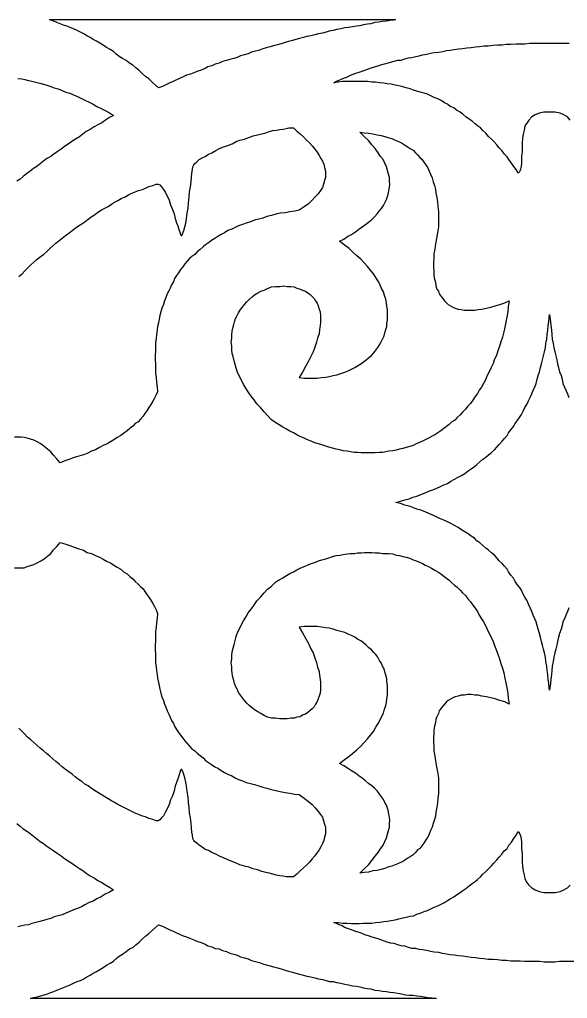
# Model space of a CAD drawing. Extents: x -372 to 372, y -358 to 358.
# Drawn here: x 124.2 to 163, y -146.8 to -77.5 of the extents above; entities that cross this region are included whole.
import ezdxf

# ---------------------------------------------------------------- set-up
doc = ezdxf.new("R2010")
doc.units = 0
doc.layers.add('LAYER_1', color=18, linetype='CONTINUOUS')

msp = doc.modelspace()

# ---------------------------------------------------------------- linework, layer by layer
at = {"layer": 'LAYER_1'}
for points in [[(150.695, -77.538), (150.42, -77.575), (150.18, -77.613), (149.905, -77.65), (149.63, -77.687), (149.356, -77.724), (149.081, -77.799), (148.841, -77.836), (148.566, -77.873), (148.292, -77.948), (148.051, -77.985), (147.777, -78.022), (147.502, -78.06), (147.228, -78.097), (146.953, -78.171), (146.678, -78.209), (146.404, -78.283), (146.129, -78.321), (145.923, -78.395), (145.649, -78.47), (145.374, -78.507), (145.099, -78.581), (144.825, -78.656), (144.55, -78.693), (144.31, -78.768), (144.035, -78.842), (143.761, -78.917), (143.52, -78.991), (143.246, -79.066), (143.005, -79.14), (142.731, -79.215), (142.456, -79.289), (142.181, -79.364), (141.941, -79.438), (141.667, -79.513), (141.426, -79.587), (141.186, -79.662), (140.911, -79.737), (140.637, -79.811), (140.396, -79.923), (140.122, -79.997), (139.847, -80.072), (139.607, -80.184), (139.367, -80.258), (139.092, -80.333), (138.852, -80.407), (138.577, -80.482), (138.337, -80.594), (138.062, -80.668), (137.822, -80.78), (137.547, -80.854), (137.341, -80.966), (137.067, -81.078), (136.826, -81.153), (136.552, -81.264), (136.312, -81.376), (136.037, -81.451), (135.797, -81.562), (135.522, -81.674), (135.282, -81.786), (135.076, -81.898), (134.801, -82.01), (134.561, -82.121), (134.321, -82.233), (134.046, -82.345), (133.806, -82.121), (133.6, -81.935), (133.359, -81.711), (133.119, -81.525), (132.913, -81.339), (132.673, -81.115), (132.433, -80.929), (132.227, -80.743), (131.986, -80.594), (131.746, -80.407), (131.506, -80.258), (131.265, -80.109), (131.025, -79.923), (130.854, -79.774), (130.613, -79.625), (130.373, -79.476), (130.133, -79.327), (129.892, -79.178), (129.652, -79.029), (129.412, -78.917), (129.206, -78.768), (128.966, -78.656), (128.76, -78.507), (128.519, -78.395), (128.279, -78.283), (128.039, -78.171), (127.798, -78.06), (127.558, -77.985), (127.318, -77.911), (127.078, -77.799), (126.837, -77.724), (126.631, -77.613), (126.425, -77.538), (126.325, -77.507), (150.809, -77.507)], [(148.601, -85.512), (148.91, -85.55), (149.219, -85.587), (149.527, -85.661), (149.802, -85.699), (150.077, -85.773), (150.283, -85.848), (150.557, -85.922), (150.798, -86.034), (151.038, -86.146), (151.244, -86.22), (151.45, -86.369), (151.656, -86.481), (151.862, -86.63), (152.068, -86.742), (152.239, -86.928), (152.377, -87.077), (152.548, -87.264), (152.686, -87.375), (152.823, -87.599), (152.96, -87.785), (153.098, -88.009), (153.2, -88.233), (153.303, -88.456), (153.406, -88.717), (153.475, -88.978), (153.578, -89.239), (153.647, -89.537), (153.681, -89.798), (153.75, -90.096), (153.784, -90.394), (153.818, -90.729), (153.853, -91.102), (153.853, -91.474), (153.853, -91.847), (153.853, -92.182), (153.784, -92.592), (153.715, -93.002), (153.647, -93.375), (153.612, -93.747), (153.544, -94.083), (153.544, -94.381), (153.509, -94.716), (153.509, -95.014), (153.544, -95.312), (153.544, -95.611), (153.578, -95.871), (153.647, -96.095), (153.681, -96.356), (153.75, -96.579), (153.853, -96.728), (153.921, -96.915), (154.059, -97.101), (154.162, -97.25), (154.299, -97.399), (154.436, -97.548), (154.539, -97.66), (154.711, -97.772), (154.883, -97.846), (155.054, -97.921), (155.26, -97.995), (155.466, -98.033), (155.706, -98.07), (156.427, -98.07), (156.668, -98.033), (156.942, -97.995), (157.251, -97.921), (157.56, -97.846), (157.869, -97.772), (158.212, -97.66), (158.556, -97.548), (158.864, -97.399), (158.796, -97.809), (158.761, -98.182), (158.693, -98.554), (158.624, -98.927), (158.556, -99.262), (158.487, -99.598), (158.384, -99.97), (158.281, -100.306), (158.178, -100.641), (158.075, -100.939), (157.972, -101.275), (157.835, -101.535), (157.732, -101.834), (157.594, -102.132), (157.457, -102.43), (157.32, -102.691), (157.182, -102.989), (157.045, -103.25), (156.908, -103.51), (156.736, -103.734), (156.633, -103.958), (156.462, -104.181), (156.29, -104.442), (156.118, -104.666), (155.947, -104.852), (155.775, -105.075), (155.569, -105.299), (155.397, -105.485), (155.191, -105.672), (155.02, -105.858), (154.814, -105.97), (154.608, -106.156), (154.436, -106.305), (154.23, -106.454), (154.024, -106.603), (153.818, -106.752), (153.612, -106.901), (153.372, -107.013), (153.166, -107.125), (152.926, -107.237), (152.72, -107.348), (152.48, -107.46), (152.274, -107.535), (152.068, -107.647), (151.827, -107.721), (151.587, -107.796), (151.347, -107.87), (151.107, -107.907), (150.866, -107.982), (150.626, -108.019), (150.351, -108.056), (150.145, -108.094), (149.905, -108.131), (149.665, -108.131), (149.39, -108.168), (148.395, -108.168), (148.12, -108.131), (147.914, -108.131), (147.639, -108.094), (147.399, -108.056), (147.125, -108.019), (146.884, -107.945), (146.61, -107.907), (146.369, -107.833), (146.095, -107.758), (145.889, -107.684), (145.614, -107.609), (145.374, -107.535), (145.099, -107.46), (144.859, -107.348), (144.584, -107.237), (144.344, -107.125), (144.069, -107.013), (143.829, -106.901), (143.589, -106.752), (143.349, -106.64), (143.108, -106.491), (142.834, -106.342), (142.593, -106.193), (142.353, -106.044), (142.044, -105.821), (141.77, -105.523), (141.529, -105.262), (141.255, -104.964), (141.014, -104.703), (140.808, -104.405), (140.602, -104.144), (140.396, -103.846), (140.225, -103.585), (140.053, -103.324), (139.916, -103.026), (139.779, -102.765), (139.641, -102.467), (139.538, -102.169), (139.47, -101.908), (139.401, -101.647), (139.332, -101.349), (139.264, -101.126), (139.229, -100.865), (139.229, -100.604), (139.195, -100.343), (139.229, -100.082), (139.229, -99.821), (139.264, -99.56), (139.298, -99.337), (139.367, -99.076), (139.435, -98.89), (139.504, -98.666), (139.607, -98.443), (139.71, -98.256), (139.847, -98.033), (139.985, -97.846), (140.122, -97.66), (140.294, -97.474), (140.465, -97.325), (140.671, -97.138), (140.843, -96.989), (141.083, -96.84), (141.289, -96.728), (141.529, -96.654), (141.77, -96.542), (142.044, -96.43), (142.319, -96.393), (142.628, -96.393), (142.902, -96.356), (143.143, -96.393), (143.417, -96.393), (143.658, -96.43), (143.829, -96.505), (144.069, -96.579), (144.241, -96.654), (144.447, -96.728), (144.619, -96.84), (144.79, -96.952), (144.928, -97.101), (145.065, -97.25), (145.168, -97.399), (145.271, -97.586), (145.34, -97.772), (145.408, -97.995), (145.477, -98.182), (145.511, -98.443), (145.511, -98.666), (145.511, -98.927), (145.477, -99.151), (145.443, -99.449), (145.408, -99.747), (145.305, -100.045), (145.237, -100.343), (145.099, -100.678), (144.996, -101.014), (144.825, -101.349), (144.653, -101.684), (144.447, -102.057), (144.241, -102.467), (144.001, -102.84), (144.344, -102.877), (145.271, -102.877), (145.58, -102.84), (145.889, -102.802), (146.129, -102.765), (146.404, -102.691), (146.678, -102.653), (146.953, -102.542), (147.228, -102.467), (147.468, -102.355), (147.708, -102.243), (147.948, -102.132), (148.12, -102.02), (148.36, -101.871), (148.566, -101.722), (148.738, -101.573), (148.944, -101.424), (149.116, -101.275), (149.287, -101.088), (149.425, -100.902), (149.562, -100.716), (149.699, -100.529), (149.802, -100.306), (149.905, -100.119), (150.008, -99.896), (150.077, -99.672), (150.145, -99.449), (150.214, -99.225), (150.214, -99.002), (150.248, -98.778), (150.248, -98.554), (150.248, -98.294), (150.248, -98.033), (150.214, -97.809), (150.18, -97.548), (150.145, -97.287), (150.042, -97.027), (149.974, -96.766), (149.836, -96.542), (149.733, -96.281), (149.596, -96.02), (149.425, -95.76), (149.253, -95.499), (149.047, -95.238), (148.841, -94.977), (148.601, -94.716), (148.36, -94.455), (148.086, -94.232), (147.811, -93.971), (147.537, -93.71), (147.193, -93.449), (146.85, -93.188), (147.159, -93.039), (147.434, -92.853), (147.708, -92.704), (147.983, -92.518), (148.223, -92.331), (148.463, -92.182), (148.704, -91.996), (148.91, -91.847), (149.15, -91.661), (149.322, -91.474), (149.527, -91.251), (149.665, -91.064), (149.836, -90.878), (149.974, -90.655), (150.077, -90.468), (150.18, -90.245), (150.248, -90.021), (150.317, -89.798), (150.351, -89.611), (150.386, -89.388), (150.42, -89.164), (150.386, -88.941), (150.386, -88.68), (150.317, -88.456), (150.248, -88.195), (150.18, -87.934), (150.077, -87.674), (149.939, -87.413), (149.768, -87.189), (149.596, -86.928), (149.39, -86.63), (149.15, -86.369), (148.91, -86.071), (148.601, -85.773), (148.292, -85.475)], [(149.39, -115.248), (149.665, -115.248), (149.905, -115.285), (150.351, -115.285), (150.626, -115.323), (150.866, -115.397), (151.107, -115.435), (151.347, -115.509), (151.587, -115.546), (151.827, -115.621), (152.068, -115.733), (152.274, -115.807), (152.48, -115.882), (152.72, -115.993), (152.926, -116.105), (153.166, -116.217), (153.372, -116.329), (153.612, -116.478), (153.818, -116.59), (154.024, -116.739), (154.23, -116.888), (154.436, -117.037), (154.608, -117.186), (154.814, -117.372), (155.02, -117.559), (155.191, -117.67), (155.397, -117.894), (155.569, -118.08), (155.775, -118.267), (155.947, -118.49), (156.118, -118.714), (156.29, -118.937), (156.462, -119.161), (156.633, -119.384), (156.736, -119.645), (156.908, -119.906), (157.045, -120.13), (157.182, -120.391), (157.32, -120.651), (157.457, -120.949), (157.594, -121.21), (157.732, -121.508), (157.835, -121.807), (157.972, -122.142), (158.075, -122.403), (158.178, -122.738), (158.281, -123.073), (158.384, -123.409), (158.487, -123.744), (158.556, -124.117), (158.624, -124.452), (158.693, -124.788), (158.761, -125.16), (158.796, -125.533), (158.864, -125.943), (158.556, -125.794), (158.212, -125.682), (157.869, -125.57), (157.56, -125.496), (157.251, -125.421), (156.942, -125.384), (156.668, -125.309), (156.427, -125.309), (156.187, -125.272), (155.947, -125.272), (155.706, -125.309), (155.466, -125.309), (155.26, -125.384), (155.054, -125.421), (154.883, -125.496), (154.711, -125.607), (154.539, -125.682), (154.436, -125.794), (154.299, -125.943), (154.162, -126.092), (154.059, -126.241), (153.921, -126.427), (153.853, -126.613), (153.75, -126.837), (153.681, -127.023), (153.647, -127.247), (153.578, -127.508), (153.544, -127.769), (153.544, -128.029), (153.509, -128.328), (153.509, -128.626), (153.544, -128.961), (153.544, -129.259), (153.612, -129.632), (153.647, -129.967), (153.715, -130.377), (153.784, -130.75), (153.853, -131.16), (153.853, -131.569), (153.853, -131.905), (153.853, -132.277), (153.818, -132.613), (153.784, -132.948), (153.75, -133.246), (153.681, -133.582), (153.647, -133.88), (153.578, -134.103), (153.475, -134.401), (153.406, -134.662), (153.303, -134.886), (153.2, -135.147), (153.098, -135.37), (152.96, -135.557), (152.823, -135.78), (152.686, -135.966), (152.548, -136.153), (152.377, -136.265), (152.239, -136.451), (152.068, -136.6), (151.862, -136.749), (151.656, -136.861), (151.45, -137.01), (151.244, -137.122), (151.038, -137.233), (150.798, -137.308), (150.557, -137.42), (150.283, -137.494), (150.077, -137.569), (149.802, -137.643), (149.527, -137.718), (149.219, -137.755), (148.91, -137.83), (148.601, -137.867), (148.292, -137.904), (148.601, -137.606), (148.91, -137.308), (149.15, -137.01), (149.39, -136.712), (149.596, -136.451), (149.768, -136.19), (149.939, -135.929), (150.077, -135.668), (150.18, -135.408), (150.248, -135.147), (150.317, -134.886), (150.386, -134.662), (150.386, -134.401), (150.42, -134.178), (150.386, -133.954), (150.351, -133.768), (150.317, -133.544), (150.248, -133.321), (150.18, -133.097), (150.077, -132.911), (149.974, -132.687), (149.836, -132.501), (149.665, -132.277), (149.527, -132.091), (149.322, -131.905), (149.15, -131.718), (148.91, -131.569), (148.704, -131.383), (148.463, -131.197), (148.223, -131.01), (147.983, -130.824), (147.708, -130.675), (147.434, -130.489), (147.159, -130.302), (146.85, -130.153), (147.193, -129.893), (147.537, -129.632), (147.811, -129.408), (148.086, -129.185), (148.36, -128.924), (148.601, -128.663), (148.841, -128.402), (149.047, -128.141), (149.253, -127.88), (149.425, -127.582), (149.596, -127.321), (149.733, -127.061), (149.836, -126.837), (149.974, -126.576), (150.042, -126.315), (150.145, -126.055), (150.18, -125.831), (150.214, -125.57), (150.248, -125.309), (150.248, -125.048), (150.248, -124.825), (150.248, -124.601), (150.214, -124.378), (150.214, -124.154), (150.145, -123.893), (150.077, -123.67), (150.008, -123.446), (149.905, -123.26), (149.802, -123.036), (149.699, -122.85), (149.562, -122.626), (149.425, -122.44), (149.287, -122.291), (149.116, -122.105), (148.944, -121.956), (148.738, -121.769), (148.566, -121.62), (148.36, -121.471), (148.12, -121.359), (147.948, -121.21), (147.708, -121.099), (147.468, -120.987), (147.228, -120.875), (146.953, -120.8), (146.678, -120.726), (146.404, -120.651), (146.129, -120.577), (145.889, -120.54), (145.58, -120.502), (145.271, -120.465), (144.344, -120.465), (144.001, -120.502), (144.241, -120.912), (144.447, -121.285), (144.653, -121.657), (144.825, -122.03), (144.996, -122.328), (145.099, -122.664), (145.237, -122.999), (145.305, -123.334), (145.408, -123.632), (145.443, -123.931), (145.477, -124.191), (145.511, -124.452), (145.511, -124.676), (145.511, -124.937), (145.477, -125.16), (145.408, -125.384), (145.34, -125.57), (145.271, -125.756), (145.168, -125.943), (145.065, -126.129), (144.928, -126.278), (144.79, -126.39), (144.619, -126.539), (144.447, -126.651), (144.241, -126.725), (144.069, -126.837), (143.829, -126.874), (143.658, -126.949), (143.417, -126.949), (143.143, -126.986), (142.628, -126.986), (142.319, -126.949), (142.044, -126.949), (141.77, -126.874), (141.529, -126.763), (141.289, -126.613), (141.083, -126.502), (140.843, -126.353), (140.671, -126.204), (140.465, -126.055), (140.294, -125.868), (140.122, -125.682), (139.985, -125.496), (139.847, -125.309), (139.71, -125.123), (139.607, -124.899), (139.504, -124.676), (139.435, -124.489), (139.367, -124.266), (139.298, -124.042), (139.264, -123.781), (139.229, -123.521), (139.229, -123.297), (139.195, -123.036), (139.229, -122.775), (139.229, -122.515), (139.264, -122.254), (139.332, -121.993), (139.401, -121.732), (139.47, -121.434), (139.538, -121.173), (139.641, -120.875), (139.779, -120.614), (139.916, -120.316), (140.053, -120.055), (140.225, -119.794), (140.396, -119.496), (140.602, -119.235), (140.808, -118.937), (141.014, -118.639), (141.255, -118.378), (141.529, -118.08), (141.77, -117.819), (142.044, -117.596), (142.353, -117.298), (142.593, -117.149), (142.834, -117), (143.108, -116.851), (143.349, -116.701), (143.589, -116.59), (143.829, -116.441), (144.069, -116.329), (144.344, -116.217), (144.584, -116.105), (144.859, -115.993), (145.099, -115.919), (145.374, -115.807), (145.614, -115.733), (145.889, -115.658), (146.095, -115.584), (146.369, -115.509), (146.61, -115.435), (146.884, -115.397), (147.125, -115.36), (147.399, -115.323), (147.639, -115.285), (147.914, -115.285), (148.12, -115.248), (148.395, -115.248), (148.635, -115.211), (149.15, -115.211)], [(134.321, -141.668), (134.561, -141.78), (134.801, -141.891), (135.076, -142.003), (135.282, -142.115), (135.522, -142.227), (135.797, -142.338), (136.037, -142.413), (136.312, -142.525), (136.552, -142.637), (136.826, -142.748), (137.067, -142.823), (137.341, -142.935), (137.547, -143.046), (137.822, -143.121), (138.062, -143.233), (138.337, -143.27), (138.577, -143.382), (138.852, -143.456), (139.092, -143.568), (139.367, -143.643), (139.607, -143.717), (139.847, -143.829), (140.122, -143.904), (140.396, -143.978), (140.637, -144.09), (140.911, -144.164), (141.186, -144.239), (141.426, -144.313), (141.667, -144.388), (141.941, -144.462), (142.181, -144.537), (142.456, -144.612), (142.731, -144.686), (143.005, -144.761), (143.246, -144.835), (143.52, -144.91), (143.761, -144.984), (144.035, -145.059), (144.31, -145.133), (144.55, -145.208), (144.825, -145.245), (145.099, -145.32), (145.374, -145.394), (145.649, -145.431), (145.923, -145.506), (146.129, -145.58), (146.404, -145.58), (146.678, -145.655), (146.953, -145.692), (147.228, -145.767), (147.502, -145.804), (147.777, -145.878), (148.051, -145.916), (148.292, -145.953), (148.566, -146.028), (148.841, -146.065), (149.081, -146.102), (149.356, -146.177), (149.63, -146.214), (149.905, -146.251), (150.18, -146.288), (150.42, -146.326), (150.695, -146.363), (150.969, -146.4), (151.244, -146.437), (151.518, -146.512), (151.793, -146.549), (152.068, -146.549), (152.342, -146.586), (152.583, -146.624), (152.857, -146.661), (153.132, -146.698), (153.406, -146.736), (153.711, -146.772), (124.984, -146.772), (125.224, -146.698), (125.464, -146.661), (125.704, -146.586), (125.945, -146.512), (126.185, -146.437), (126.425, -146.363), (126.631, -146.288), (126.837, -146.177), (127.078, -146.102), (127.318, -145.99), (127.558, -145.916), (127.798, -145.804), (128.039, -145.692), (128.279, -145.58), (128.519, -145.506), (128.76, -145.394), (128.966, -145.245), (129.206, -145.133), (129.412, -144.984), (129.652, -144.872), (129.892, -144.723), (130.133, -144.574), (130.373, -144.425), (130.613, -144.276), (130.854, -144.127), (131.025, -143.978), (131.265, -143.792), (131.506, -143.643), (131.746, -143.456), (131.986, -143.27), (132.227, -143.158), (132.433, -142.972), (132.673, -142.786), (132.913, -142.562), (133.119, -142.376), (133.359, -142.189), (133.6, -141.966), (133.806, -141.78), (134.046, -141.556)]]:
    msp.add_lwpolyline(points, close=True, dxfattribs=at)
for points in [[(163.191, -84.618), (162.985, -84.394), (162.745, -84.245), (162.47, -84.134), (162.127, -84.059), (161.325, -84.059), (160.981, -84.134), (160.707, -84.245), (160.466, -84.394), (160.26, -84.618), (160.123, -84.842), (159.986, -85.028), (159.917, -85.326), (159.849, -85.624), (159.814, -85.922), (159.78, -86.22), (159.78, -86.556), (159.78, -86.854), (159.746, -87.152), (159.746, -87.375), (159.746, -87.636), (159.711, -87.897), (159.677, -88.083), (159.608, -88.27), (159.505, -88.382), (159.368, -88.121), (159.196, -87.897), (159.025, -87.674), (158.853, -87.413), (158.716, -87.226), (158.51, -87.003), (158.338, -86.779), (158.166, -86.593), (157.995, -86.369), (157.789, -86.146), (157.617, -85.959), (157.411, -85.773), (157.205, -85.55), (156.999, -85.363), (156.828, -85.177), (156.622, -85.028), (156.45, -84.879), (156.244, -84.693), (156.038, -84.543), (155.798, -84.394), (155.592, -84.208), (155.386, -84.059), (155.146, -83.91), (154.94, -83.761), (154.699, -83.649), (154.493, -83.5), (154.288, -83.388), (154.047, -83.239), (153.807, -83.127), (153.567, -83.016), (153.326, -82.904), (153.086, -82.792), (152.846, -82.718), (152.571, -82.643), (152.331, -82.569), (152.091, -82.494), (151.85, -82.419), (151.576, -82.345), (151.335, -82.27), (151.061, -82.196), (150.786, -82.159), (150.512, -82.084), (150.237, -82.047), (149.997, -82.01), (149.722, -81.972), (149.413, -81.935), (149.138, -81.935), (148.83, -81.898), (147.079, -81.898), (146.77, -81.935), (146.461, -81.972), (146.633, -81.861), (146.839, -81.786), (147.045, -81.711), (147.216, -81.637), (147.422, -81.562), (147.628, -81.451), (147.834, -81.376), (148.006, -81.302), (148.246, -81.227), (148.452, -81.153), (148.658, -81.078), (148.898, -81.003), (149.104, -80.929), (149.344, -80.854), (149.585, -80.78), (149.791, -80.705), (150.031, -80.631), (150.237, -80.594), (150.477, -80.519), (150.718, -80.445), (150.992, -80.37), (151.232, -80.37), (151.473, -80.295), (151.747, -80.221), (151.988, -80.184), (152.262, -80.109), (152.503, -80.072), (152.743, -79.997), (153.017, -79.96), (153.292, -79.886), (153.567, -79.848), (153.876, -79.811), (154.15, -79.774), (154.425, -79.699), (154.699, -79.662), (154.974, -79.625), (155.283, -79.587), (155.558, -79.55), (155.867, -79.513), (156.176, -79.476), (156.484, -79.438), (156.759, -79.401), (157.068, -79.364), (157.377, -79.364), (157.72, -79.327), (158.029, -79.289), (158.372, -79.289), (158.681, -79.252), (158.99, -79.252), (159.334, -79.215), (159.986, -79.215), (160.329, -79.178), (163.123, -79.178)], [(124.091, -81.674), (124.366, -81.711), (124.572, -81.749), (124.846, -81.823), (125.087, -81.861), (125.361, -81.935), (125.636, -82.01), (125.91, -82.084), (126.151, -82.159), (126.425, -82.233), (126.666, -82.345), (126.94, -82.419), (127.215, -82.531), (127.49, -82.643), (127.764, -82.718), (128.039, -82.829), (128.313, -82.941), (128.588, -83.09), (128.828, -83.202), (129.137, -83.351), (129.412, -83.5), (129.686, -83.649), (129.995, -83.798), (130.27, -83.947), (130.579, -84.096), (130.854, -84.283), (130.579, -84.432), (130.304, -84.618), (130.03, -84.804), (129.755, -84.953), (129.48, -85.102), (129.206, -85.289), (128.931, -85.438), (128.691, -85.624), (128.451, -85.81), (128.176, -85.959), (127.901, -86.146), (127.661, -86.332), (127.387, -86.481), (127.146, -86.667), (126.872, -86.854), (126.631, -87.04), (126.425, -87.189), (126.151, -87.338), (125.91, -87.525), (125.67, -87.711), (125.43, -87.897), (125.19, -88.046), (124.949, -88.233), (124.709, -88.419), (124.469, -88.605), (124.263, -88.791), (124.022, -88.941)], [(124.16, -95.685), (124.4, -95.499), (124.572, -95.275), (124.778, -95.089), (125.018, -94.865), (125.224, -94.679), (125.464, -94.455), (125.67, -94.306), (125.91, -94.12), (126.116, -93.934), (126.357, -93.71), (126.563, -93.524), (126.769, -93.338), (127.009, -93.151), (127.215, -92.965), (127.455, -92.779), (127.695, -92.63), (127.936, -92.443), (128.142, -92.257), (128.382, -92.108), (128.622, -91.959), (128.828, -91.81), (129.069, -91.623), (129.275, -91.474), (129.515, -91.325), (129.755, -91.139), (129.995, -90.99), (130.236, -90.841), (130.476, -90.729), (130.716, -90.58), (130.922, -90.431), (131.163, -90.319), (131.403, -90.17), (131.677, -90.058), (131.918, -89.909), (132.158, -89.798), (132.398, -89.686), (132.639, -89.611), (132.913, -89.537), (133.119, -89.425), (133.359, -89.313), (133.634, -89.239), (133.874, -89.164), (134.012, -89.164), (134.149, -89.201), (134.252, -89.35), (134.389, -89.537), (134.527, -89.723), (134.664, -89.984), (134.801, -90.282), (134.904, -90.617), (135.041, -90.953), (135.144, -91.251), (135.213, -91.586), (135.316, -91.884), (135.419, -92.108), (135.488, -92.369), (135.556, -92.555), (135.591, -92.704), (135.659, -92.779), (135.694, -92.779), (135.762, -92.63), (135.831, -92.443), (135.9, -92.182), (135.968, -91.922), (136.037, -91.586), (136.071, -91.214), (136.14, -90.841), (136.174, -90.468), (136.209, -90.058), (136.243, -89.686), (136.312, -89.35), (136.346, -88.978), (136.38, -88.68), (136.415, -88.382), (136.449, -88.121), (136.483, -87.934), (136.552, -87.785), (136.586, -87.711), (136.758, -87.562), (136.929, -87.413), (137.135, -87.301), (137.341, -87.189), (137.582, -87.04), (137.822, -86.928), (138.097, -86.779), (138.371, -86.63), (138.646, -86.518), (138.955, -86.407), (139.264, -86.295), (139.538, -86.146), (139.813, -86.034), (140.122, -85.959), (140.431, -85.848), (140.74, -85.736), (141.049, -85.661), (141.358, -85.587), (141.632, -85.512), (141.873, -85.438), (142.147, -85.363), (142.387, -85.326), (142.628, -85.289), (142.868, -85.251), (143.074, -85.214), (143.28, -85.177), (143.589, -85.177), (143.829, -85.401), (144.069, -85.587), (144.31, -85.81), (144.516, -86.034), (144.722, -86.22), (144.928, -86.444), (145.099, -86.667), (145.271, -86.891), (145.408, -87.115), (145.546, -87.338), (145.649, -87.525), (145.752, -87.748), (145.786, -87.972), (145.854, -88.233), (145.854, -88.456), (145.854, -88.68), (145.786, -88.903), (145.717, -89.164), (145.649, -89.388), (145.511, -89.611), (145.34, -89.835), (145.134, -90.058), (144.928, -90.282), (144.653, -90.543), (144.344, -90.766), (144.001, -90.99), (143.692, -91.064), (143.349, -91.102), (143.005, -91.176), (142.662, -91.214), (142.353, -91.288), (142.044, -91.363), (141.701, -91.437), (141.426, -91.549), (141.152, -91.623), (140.843, -91.698), (140.568, -91.81), (140.259, -91.922), (139.985, -91.996), (139.71, -92.108), (139.47, -92.22), (139.229, -92.331), (138.955, -92.443), (138.714, -92.592), (138.474, -92.704), (138.234, -92.853), (138.028, -93.002), (137.788, -93.151), (137.582, -93.3), (137.376, -93.449), (137.204, -93.598), (136.998, -93.785), (136.792, -93.934), (136.621, -94.12), (136.415, -94.269), (136.243, -94.418), (136.071, -94.604), (135.9, -94.791), (135.762, -95.014), (135.591, -95.201), (135.453, -95.424), (135.316, -95.611), (135.179, -95.834), (135.11, -96.058), (134.973, -96.281), (134.87, -96.505), (134.767, -96.691), (134.664, -96.915), (134.561, -97.176), (134.458, -97.399), (134.389, -97.66), (134.286, -97.921), (134.218, -98.182), (134.149, -98.443), (134.08, -98.703), (134.046, -98.964), (133.977, -99.225), (133.943, -99.486), (133.909, -99.784), (133.874, -100.082), (133.84, -100.38), (133.84, -100.678), (133.84, -100.976), (133.806, -101.275), (133.806, -101.573), (133.84, -101.871), (133.84, -102.206), (133.84, -102.504), (133.874, -102.84), (133.909, -103.175), (133.943, -103.51), (133.977, -103.846), (133.874, -104.069), (133.771, -104.293), (133.634, -104.516), (133.497, -104.74), (133.359, -104.964), (133.222, -105.187), (133.085, -105.374), (132.948, -105.56), (132.776, -105.783), (132.604, -105.97), (132.398, -106.082), (132.227, -106.268), (132.021, -106.454), (131.815, -106.603), (131.574, -106.79), (131.368, -106.939), (131.128, -107.088), (130.888, -107.237), (130.648, -107.386), (130.407, -107.535), (130.133, -107.647), (129.858, -107.796), (129.583, -107.945), (129.309, -108.056), (129, -108.206), (128.725, -108.317), (128.416, -108.392), (128.073, -108.504), (127.764, -108.615), (127.421, -108.727), (127.078, -108.876), (126.837, -108.578), (126.597, -108.317), (126.425, -108.094), (126.185, -107.907), (125.945, -107.721), (125.704, -107.535), (125.464, -107.386), (125.224, -107.274), (124.984, -107.199), (124.743, -107.125), (124.537, -107.088), (124.331, -107.05), (123.851, -107.05)], [(163.088, -119.124), (162.985, -119.384), (162.882, -119.645), (162.779, -119.906), (162.676, -120.13), (162.608, -120.391), (162.539, -120.651), (162.436, -120.949), (162.367, -121.21), (162.299, -121.508), (162.23, -121.769), (162.161, -122.067), (162.093, -122.328), (162.024, -122.626), (161.99, -122.924), (161.921, -123.26), (161.887, -123.558), (161.852, -123.856), (161.818, -124.191), (161.784, -124.489), (161.75, -124.788), (161.732, -124.955), (161.73, -124.944), (161.727, -124.955), (161.726, -124.949), (161.724, -124.955), (161.722, -124.944), (161.72, -124.955), (161.702, -124.788), (161.668, -124.489), (161.634, -124.191), (161.599, -123.856), (161.565, -123.558), (161.531, -123.26), (161.462, -122.924), (161.428, -122.626), (161.359, -122.328), (161.29, -122.067), (161.222, -121.769), (161.153, -121.508), (161.084, -121.21), (161.016, -120.949), (160.913, -120.651), (160.844, -120.391), (160.775, -120.13), (160.672, -119.906), (160.569, -119.645), (160.466, -119.384), (160.363, -119.124), (160.226, -118.863), (160.123, -118.602), (159.986, -118.378), (159.849, -118.155), (159.746, -117.894), (159.608, -117.67), (159.437, -117.484), (159.299, -117.26), (159.162, -117.037), (158.99, -116.813), (158.819, -116.59), (158.716, -116.403), (158.544, -116.18), (158.372, -115.993), (158.166, -115.807), (157.995, -115.584), (157.823, -115.397), (157.617, -115.248), (157.411, -115.062), (157.205, -114.913), (156.999, -114.727), (156.793, -114.54), (156.587, -114.391), (156.416, -114.205), (156.176, -114.056), (155.97, -113.907), (155.729, -113.758), (155.489, -113.609), (155.249, -113.46), (155.008, -113.311), (154.734, -113.161), (154.493, -113.05), (154.253, -112.938), (154.013, -112.826), (153.738, -112.714), (153.464, -112.565), (153.189, -112.453), (152.914, -112.342), (152.606, -112.23), (152.331, -112.155), (152.056, -112.044), (151.782, -111.932), (151.473, -111.857), (151.164, -111.745), (150.855, -111.671), (151.164, -111.596), (151.473, -111.485), (151.782, -111.41), (152.056, -111.298), (152.331, -111.224), (152.606, -111.112), (152.914, -111), (153.189, -110.888), (153.464, -110.777), (153.738, -110.665), (154.013, -110.553), (154.253, -110.441), (154.493, -110.329), (154.734, -110.18), (155.008, -110.031), (155.249, -109.882), (155.489, -109.771), (155.729, -109.621), (155.97, -109.435), (156.176, -109.286), (156.416, -109.137), (156.587, -108.988), (156.793, -108.802), (156.999, -108.615), (157.205, -108.466), (157.411, -108.317), (157.617, -108.131), (157.823, -107.945), (157.995, -107.758), (158.166, -107.572), (158.372, -107.348), (158.544, -107.162), (158.716, -106.939), (158.819, -106.752), (158.99, -106.529), (159.162, -106.305), (159.299, -106.082), (159.437, -105.895), (159.608, -105.672), (159.746, -105.448), (159.849, -105.224), (159.986, -104.964), (160.123, -104.74), (160.226, -104.479), (160.363, -104.256), (160.466, -103.995), (160.569, -103.734), (160.672, -103.51), (160.775, -103.25), (160.844, -102.951), (160.913, -102.691), (161.016, -102.43), (161.084, -102.132), (161.153, -101.871), (161.222, -101.573), (161.29, -101.312), (161.359, -101.014), (161.428, -100.716), (161.462, -100.418), (161.531, -100.119), (161.565, -99.784), (161.599, -99.486), (161.634, -99.151), (161.668, -98.89), (161.702, -98.554), (161.72, -98.387), (161.722, -98.398), (161.724, -98.387), (161.726, -98.393), (161.727, -98.387), (161.73, -98.398), (161.732, -98.387), (161.75, -98.554), (161.784, -98.89), (161.818, -99.151), (161.852, -99.486), (161.887, -99.784), (161.921, -100.119), (161.99, -100.418), (162.024, -100.716), (162.093, -101.014), (162.161, -101.312), (162.23, -101.573), (162.299, -101.871), (162.367, -102.132), (162.436, -102.43), (162.539, -102.691), (162.608, -102.951), (162.676, -103.25), (162.779, -103.51), (162.882, -103.734), (162.985, -103.995), (163.088, -104.256)], [(123.851, -116.292), (124.537, -116.292), (124.743, -116.217), (124.984, -116.143), (125.224, -116.068), (125.464, -115.956), (125.704, -115.807), (125.945, -115.658), (126.185, -115.472), (126.425, -115.285), (126.597, -115.062), (126.837, -114.801), (127.078, -114.503), (127.421, -114.615), (127.764, -114.727), (128.073, -114.838), (128.416, -114.95), (128.725, -115.062), (129, -115.211), (129.309, -115.285), (129.583, -115.435), (129.858, -115.546), (130.133, -115.695), (130.407, -115.844), (130.648, -115.956), (130.888, -116.105), (131.128, -116.254), (131.368, -116.403), (131.574, -116.59), (131.815, -116.739), (132.021, -116.925), (132.227, -117.074), (132.398, -117.26), (132.604, -117.447), (132.776, -117.633), (132.948, -117.782), (133.085, -117.968), (133.222, -118.192), (133.359, -118.378), (133.497, -118.602), (133.634, -118.825), (133.771, -119.049), (133.874, -119.273), (133.977, -119.533), (133.943, -119.869), (133.909, -120.167), (133.874, -120.502), (133.84, -120.838), (133.84, -121.173), (133.84, -121.471), (133.806, -121.807), (133.806, -122.105), (133.84, -122.365), (133.84, -122.701), (133.84, -122.999), (133.874, -123.297), (133.909, -123.558), (133.943, -123.856), (133.977, -124.117), (134.046, -124.415), (134.08, -124.639), (134.149, -124.899), (134.218, -125.16), (134.286, -125.421), (134.389, -125.682), (134.458, -125.943), (134.561, -126.166), (134.664, -126.427), (134.767, -126.651), (134.87, -126.874), (134.973, -127.098), (135.11, -127.321), (135.179, -127.508), (135.316, -127.731), (135.453, -127.955), (135.591, -128.141), (135.762, -128.365), (135.9, -128.551), (136.071, -128.737), (136.243, -128.924), (136.415, -129.11), (136.621, -129.259), (136.792, -129.408), (136.998, -129.594), (137.204, -129.744), (137.376, -129.93), (137.582, -130.079), (137.788, -130.228), (138.028, -130.377), (138.234, -130.489), (138.474, -130.638), (138.714, -130.787), (138.955, -130.899), (139.229, -131.01), (139.47, -131.16), (139.71, -131.271), (139.985, -131.383), (140.259, -131.495), (140.568, -131.569), (140.843, -131.644), (141.152, -131.718), (141.426, -131.83), (141.701, -131.905), (142.044, -131.979), (142.353, -132.054), (142.662, -132.128), (143.005, -132.203), (143.349, -132.24), (143.692, -132.315), (144.001, -132.352), (144.344, -132.613), (144.653, -132.836), (144.928, -133.06), (145.134, -133.284), (145.34, -133.544), (145.511, -133.768), (145.649, -133.954), (145.717, -134.215), (145.786, -134.439), (145.854, -134.662), (145.854, -134.923), (145.854, -135.147), (145.786, -135.37), (145.752, -135.594), (145.649, -135.817), (145.546, -136.041), (145.408, -136.265), (145.271, -136.451), (145.099, -136.674), (144.928, -136.898), (144.722, -137.122), (144.516, -137.345), (144.31, -137.532), (144.069, -137.755), (143.829, -137.979), (143.589, -138.165), (143.074, -138.165), (142.868, -138.128), (142.628, -138.09), (142.387, -138.053), (142.147, -137.979), (141.873, -137.904), (141.632, -137.867), (141.358, -137.792), (141.049, -137.681), (140.74, -137.606), (140.431, -137.494), (140.122, -137.42), (139.813, -137.308), (139.538, -137.196), (139.264, -137.084), (138.955, -136.973), (138.646, -136.824), (138.371, -136.712), (138.097, -136.563), (137.822, -136.451), (137.582, -136.302), (137.341, -136.227), (137.135, -136.078), (136.929, -135.929), (136.758, -135.78), (136.586, -135.668), (136.552, -135.594), (136.483, -135.445), (136.449, -135.221), (136.415, -134.998), (136.38, -134.7), (136.346, -134.364), (136.312, -133.992), (136.243, -133.656), (136.209, -133.284), (136.174, -132.874), (136.14, -132.501), (136.071, -132.128), (136.037, -131.756), (135.968, -131.458), (135.9, -131.16), (135.831, -130.936), (135.762, -130.712), (135.694, -130.563), (135.659, -130.563), (135.591, -130.638), (135.556, -130.787), (135.488, -131.01), (135.419, -131.234), (135.316, -131.495), (135.213, -131.756), (135.144, -132.091), (135.041, -132.426), (134.904, -132.725), (134.801, -133.06), (134.664, -133.358), (134.527, -133.619), (134.389, -133.842), (134.252, -133.992), (134.149, -134.141), (134.012, -134.215), (133.874, -134.215), (133.634, -134.103), (133.359, -134.029), (133.119, -133.917), (132.913, -133.88), (132.639, -133.768), (132.398, -133.656), (132.158, -133.544), (131.918, -133.433), (131.677, -133.321), (131.403, -133.172), (131.163, -133.06), (130.922, -132.911), (130.716, -132.799), (130.476, -132.65), (130.236, -132.501), (129.995, -132.352), (129.755, -132.203), (129.515, -132.054), (129.275, -131.905), (129.069, -131.718), (128.828, -131.607), (128.622, -131.42), (128.382, -131.271), (128.142, -131.085), (127.936, -130.899), (127.695, -130.75), (127.455, -130.563), (127.215, -130.377), (127.009, -130.191), (126.769, -130.004), (126.563, -129.818), (126.357, -129.632), (126.116, -129.445), (125.91, -129.259), (125.67, -129.073), (125.464, -128.886), (125.224, -128.663), (125.018, -128.477), (124.778, -128.29), (124.572, -128.067), (124.4, -127.88), (124.16, -127.657)], [(124.022, -134.401), (124.263, -134.588), (124.469, -134.774), (124.709, -134.923), (124.949, -135.109), (125.19, -135.296), (125.43, -135.482), (125.67, -135.668), (125.91, -135.817), (126.151, -136.004), (126.425, -136.19), (126.631, -136.339), (126.872, -136.488), (127.146, -136.674), (127.387, -136.861), (127.661, -137.047), (127.901, -137.196), (128.176, -137.382), (128.451, -137.569), (128.691, -137.718), (128.931, -137.904), (129.206, -138.09), (129.48, -138.24), (129.755, -138.426), (130.03, -138.575), (130.304, -138.724), (130.579, -138.91), (130.854, -139.097), (130.579, -139.246), (130.27, -139.395), (129.995, -139.581), (129.686, -139.73), (129.412, -139.879), (129.137, -139.991), (128.828, -140.14), (128.588, -140.289), (128.313, -140.401), (128.039, -140.513), (127.764, -140.624), (127.49, -140.736), (127.215, -140.848), (126.94, -140.922), (126.666, -140.997), (126.425, -141.109), (126.151, -141.183), (125.91, -141.258), (125.636, -141.332), (125.361, -141.407), (125.087, -141.481), (124.846, -141.556), (124.572, -141.593), (124.366, -141.63), (124.091, -141.705)], [(163.466, -144.164), (162.436, -144.164), (162.093, -144.202), (161.359, -144.202), (161.016, -144.164), (159.986, -144.164), (159.643, -144.127), (158.99, -144.127), (158.681, -144.09), (158.372, -144.09), (158.029, -144.053), (157.72, -144.015), (157.377, -144.015), (157.068, -143.978), (156.759, -143.941), (156.484, -143.904), (156.176, -143.866), (155.867, -143.829), (155.558, -143.792), (155.283, -143.754), (154.974, -143.717), (154.699, -143.68), (154.425, -143.643), (154.15, -143.605), (153.876, -143.531), (153.567, -143.494), (153.292, -143.456), (153.017, -143.382), (152.743, -143.345), (152.503, -143.307), (152.262, -143.233), (151.988, -143.233), (151.747, -143.158), (151.473, -143.084), (151.232, -143.046), (150.992, -142.972), (150.718, -142.897), (150.477, -142.86), (150.237, -142.786), (150.031, -142.711), (149.791, -142.637), (149.585, -142.562), (149.344, -142.488), (149.104, -142.413), (148.898, -142.338), (148.658, -142.264), (148.452, -142.189), (148.246, -142.115), (148.006, -142.04), (147.834, -141.966), (147.628, -141.891), (147.422, -141.817), (147.216, -141.742), (147.045, -141.63), (146.839, -141.556), (146.633, -141.481), (146.461, -141.407), (146.77, -141.407), (147.079, -141.444), (147.388, -141.444), (147.697, -141.481), (148.246, -141.481), (148.555, -141.444), (149.138, -141.444), (149.413, -141.407), (149.722, -141.37), (149.997, -141.332), (150.237, -141.295), (150.512, -141.258), (150.786, -141.221), (151.061, -141.146), (151.335, -141.072), (151.576, -141.034), (151.85, -140.96), (152.091, -140.922), (152.331, -140.811), (152.571, -140.736), (152.846, -140.624), (153.086, -140.55), (153.326, -140.438), (153.567, -140.326), (153.807, -140.214), (154.047, -140.103), (154.288, -139.991), (154.493, -139.842), (154.699, -139.73), (154.94, -139.581), (155.146, -139.432), (155.386, -139.283), (155.592, -139.134), (155.798, -138.985), (156.038, -138.798), (156.244, -138.649), (156.45, -138.5), (156.622, -138.351), (156.828, -138.165), (156.999, -137.979), (157.205, -137.792), (157.411, -137.606), (157.617, -137.382), (157.789, -137.196), (157.995, -136.973), (158.166, -136.786), (158.338, -136.563), (158.51, -136.339), (158.716, -136.153), (158.853, -135.929), (159.025, -135.706), (159.196, -135.445), (159.368, -135.221), (159.505, -134.96), (159.608, -135.109), (159.677, -135.258), (159.711, -135.482), (159.746, -135.706), (159.746, -135.966), (159.746, -136.227), (159.78, -136.488), (159.78, -136.824), (159.78, -137.122), (159.814, -137.42), (159.849, -137.755), (159.917, -138.016), (159.986, -138.314), (160.123, -138.575), (160.26, -138.761), (160.466, -138.948), (160.707, -139.097), (160.981, -139.208), (161.325, -139.283), (162.127, -139.283), (162.47, -139.208), (162.745, -139.097), (162.985, -138.948), (163.191, -138.761)]]:
    msp.add_lwpolyline(points, dxfattribs=at)

doc.saveas('drawing.dxf')
